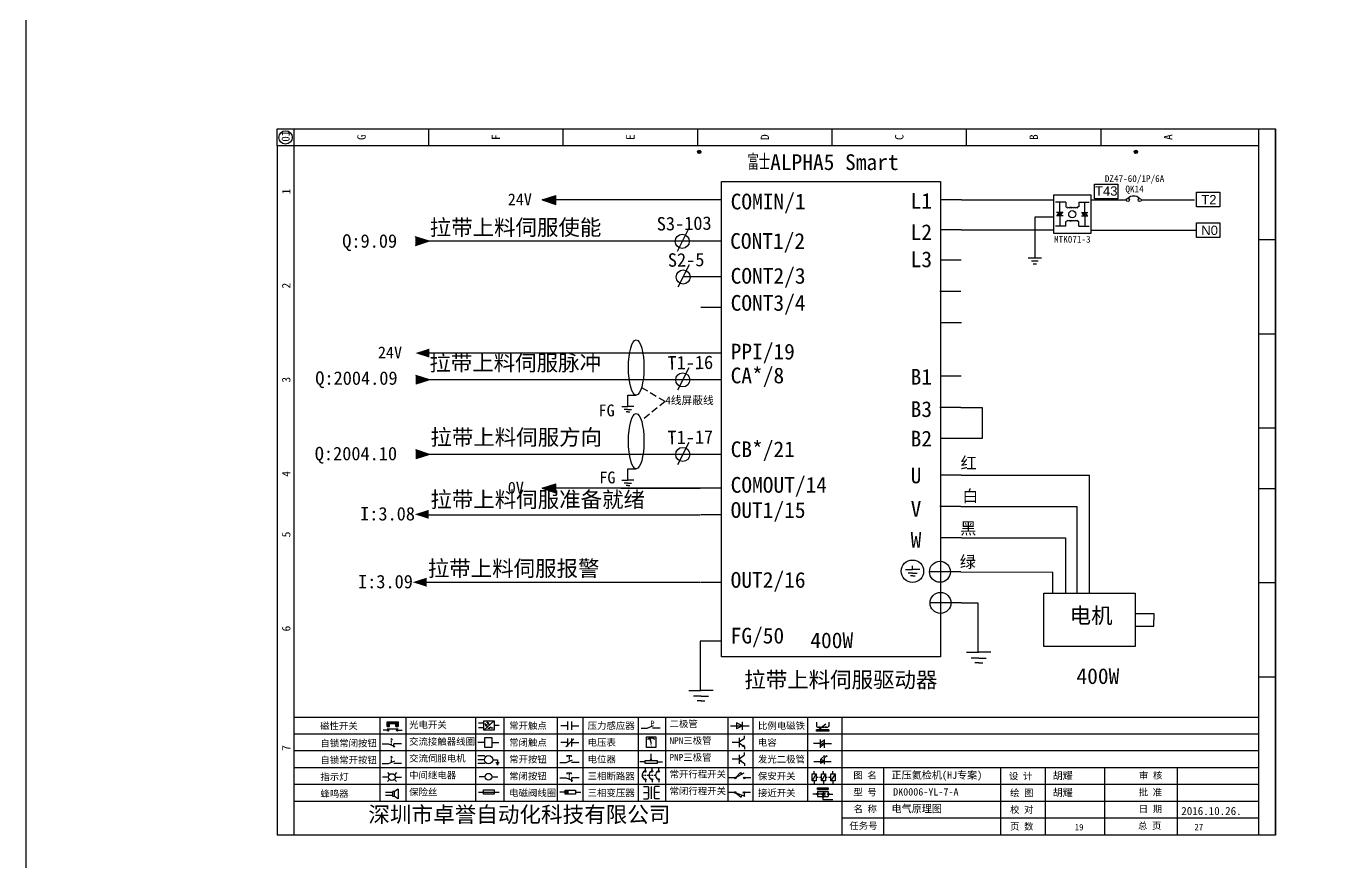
# Model space of a CAD drawing. Header units: millimetres. Extents: x -97 to 5214, y -62 to 3239.
# Drawn here: x -97.3 to 292.9, y 234.7 to 483.1 of the extents above; entities that cross this region are included whole.
import ezdxf
from ezdxf.enums import TextEntityAlignment as Align
from ezdxf.lldxf.tags import DXFTag

# ---------------------------------------------------------------- set-up
doc = ezdxf.new("R2010")
doc.units = ezdxf.units.MM
doc.linetypes.add('ACISOWELD', pattern=[3, 2, -1])
doc.layers.add('SYMS', color=7, linetype='Continuous')
doc.styles.get("Standard").update_dxf_attribs({"font": 'SimSun.ttf'})
doc.styles.add('工程字', font='SimSun.ttf')
doc.styles.add('样式 8', font='arial.ttf')
doc.styles.add('汉字', font='NSimSun.ttf')
tags = doc.linetypes.add('HIDDEN2', pattern=[4.7625, 3.175, -1.5875]).pattern_tags.tags
tags[6:7] = [DXFTag(74, 4), DXFTag(75, 0), DXFTag(340, '0'), DXFTag(46, 1.0), DXFTag(50, 0.0), DXFTag(44, 0.0), DXFTag(45, 0.0)]
tags[4:5] = [DXFTag(74, 4), DXFTag(75, 0), DXFTag(340, '0'), DXFTag(46, 1.0), DXFTag(50, 0.0), DXFTag(44, 0.0), DXFTag(45, 0.0)]

# ---------------------------------------------------------------- blocks, each defined once
blk = doc.blocks.new('节点')
at = {"color": 1}
blk.add_line((5159.2, 79.1), (5149.7, 60.2), dxfattribs=at)
blk.add_circle((5154.1, 68.9), 5.98, dxfattribs=at)
blk = doc.blocks.new('磁性开关')
at = {"linetype": 'ByBlock'}
h = blk.add_hatch(dxfattribs=at)
h.set_pattern_fill('ANSI31', color=256, scale=0.1, style=0)
h.paths.add_polyline_path([(-1907.69, -775.29), (-1910.88, -775.29), (-1910.88, -776.69), (-1910.25, -776.69), (-1910.25, -775.79), (-1908.31, -775.79), (-1908.31, -776.69), (-1907.69, -776.69)])
for p, q in [((-1910.88, -776.69), (-1910.88, -775.29)), ((-1910.88, -775.29), (-1907.69, -775.29)), ((-1910.25, -776.69), (-1910.25, -775.79)), ((-1910.25, -775.79), (-1908.31, -775.79)), ((-1908.31, -776.69), (-1908.31, -775.79)), ((-1907.69, -775.29), (-1907.69, -776.69)), ((-1910.91, -777.81), (-1912.09, -777.81)), ((-1910.88, -776.69), (-1910.25, -776.69)), ((-1910.88, -777.39), (-1907.69, -777.39)), ((-1908.31, -776.69), (-1907.69, -776.69)), ((-1907.66, -777.81), (-1906.48, -777.81))]:
    blk.add_line(p, q, dxfattribs=at)
for centre in [(-1910.68, -777.81), (-1907.88, -777.81)]:
    blk.add_circle(centre, 0.225, dxfattribs=at)
blk = doc.blocks.new('*U75')
at = {"linetype": 'ByBlock'}
for p, q in [((-1911.92, -782.07), (-1910.06, -782.07)), ((-1910.06, -782.07), (-1908.18, -782.88)), ((-1909.23, -780.45), (-1909.23, -780.67)), ((-1909.23, -780.45), (-1908.92, -780.84)), ((-1909.23, -780.84), (-1909.23, -781.05)), ((-1909.23, -781.23), (-1909.23, -781.44)), ((-1909.23, -781.61), (-1909.23, -781.83)), ((-1909.23, -782), (-1909.23, -782.21)), ((-1909.23, -782.38), (-1909.23, -782.43)), ((-1908.52, -783.07), (-1908.52, -782.07)), ((-1906.25, -782.07), (-1908.52, -782.07))]:
    blk.add_line(p, q, dxfattribs=at)
blk = doc.blocks.new('*U76')
at = {"linetype": 'ByBlock'}
for p, q in [((-1908.88, -791.17), (-1909.23, -790.71)), ((-1909.23, -790.71), (-1909.23, -790.92)), ((-1909.23, -791.09), (-1909.23, -791.31)), ((-1909.23, -791.48), (-1909.23, -791.69)), ((-1909.23, -791.86), (-1909.23, -792.08)), ((-1911.92, -792.89), (-1910.06, -792.89)), ((-1910.06, -792.89), (-1908.18, -792.08)), ((-1909.23, -792.25), (-1909.23, -792.47)), ((-1906.25, -792.89), (-1908.52, -792.89))]:
    blk.add_line(p, q, dxfattribs=at)
blk = doc.blocks.new('蜂鸣器')
at = {"linetype": 'ByBlock'}
for p, q in [((-1907.17, -795.53), (-1908.25, -796.26)), ((-1907.17, -795.53), (-1907.17, -798.41)), ((-1908.8, -796.48), (-1911.01, -796.48)), ((-1908.8, -797.46), (-1911.01, -797.46)), ((-1908.25, -796.26), (-1908.8, -796.26)), ((-1908.8, -797.68), (-1908.8, -796.26)), ((-1908.25, -797.68), (-1908.8, -797.68)), ((-1908.25, -797.68), (-1908.25, -796.26)), ((-1907.17, -798.41), (-1908.25, -797.68))]:
    blk.add_line(p, q, dxfattribs=at)
blk = doc.blocks.new('指示灯')
at = {"linetype": 'ByBlock'}
for p, q in [((-1854.62, -775.59), (-1853.97, -776.23)), ((-1851.9, -775.59), (-1852.54, -776.23)), ((-1854.25, -776.92), (-1856.06, -776.92)), ((-1854.62, -778.25), (-1853.97, -777.61)), ((-1851.9, -778.25), (-1852.54, -777.61)), ((-1852.26, -776.92), (-1850.45, -776.92))]:
    blk.add_line(p, q, dxfattribs=at)
blk.add_circle((-1853.26, -776.92), 0.992, dxfattribs=at)
blk = doc.blocks.new('光电开关')
at = {"linetype": 'ByBlock'}
h = blk.add_hatch(dxfattribs=at)
h.set_pattern_fill('ANSI31', color=256, scale=0.01, style=0)
h.set_pattern_definition([(45, (0.172267, 0), (-0.0224506403, 0.0224506403), [])])
h.paths.add_polyline_path([(-1882.44, -776.34), (-1882.5, -775.91), (-1882.68, -776.07)])
h.paths.add_polyline_path([(-1882.44, -776.34), (-1882.68, -776.07), (-1882.86, -776.23)])
h.paths.add_polyline_path([(-1883.11, -776.45), (-1883.29, -776.61), (-1883.05, -776.88)])
h.paths.add_polyline_path([(-1883.29, -776.61), (-1883.47, -776.77), (-1883.05, -776.88)])
for p, q in [((-1884.01, -775.96), (-1885.56, -775.96)), ((-1880.91, -775.3), (-1884.01, -778.05)), ((-1883.75, -776.09), (-1883.05, -776.88)), ((-1883.11, -776.45), (-1883.47, -776.77)), ((-1883.14, -775.55), (-1882.44, -776.34)), ((-1883.05, -776.88), (-1883.11, -776.45)), ((-1882.5, -775.91), (-1882.86, -776.23)), ((-1882.44, -776.34), (-1882.86, -776.23)), ((-1882.44, -776.34), (-1882.5, -775.91)), ((-1884.01, -777.39), (-1885.56, -777.39)), ((-1883.05, -776.88), (-1883.47, -776.77)), ((-1882.78, -777.47), (-1882.23, -777.47)), ((-1882.23, -777.47), (-1882.23, -777.14)), ((-1882.23, -777.14), (-1881.78, -777.14)), ((-1881.78, -777.47), (-1881.78, -777.14)), ((-1881.23, -777.47), (-1881.78, -777.47)), ((-1879.37, -776.67), (-1880.91, -776.67))]:
    blk.add_line(p, q, dxfattribs=at)
blk.add_lwpolyline([(-1884.01, -775.3), (-1880.91, -775.3), (-1880.91, -778.05), (-1884.01, -778.05)], close=True, dxfattribs=at)
blk = doc.blocks.new('交流接触器线圈')
at = {"linetype": 'ByBlock'}
for p, q in [((-1880.82, -781.77), (-1882.87, -781.77)), ((-1878.72, -781.77), (-1876.67, -781.77))]:
    blk.add_line(p, q, dxfattribs=at)
blk.add_lwpolyline([(-1880.82, -780.28), (-1878.72, -780.28), (-1878.72, -783.26), (-1880.82, -783.26)], close=True, dxfattribs=at)
blk = doc.blocks.new('交流伺服电机')
at = {"linetype": 'ByBlock'}
for p, q in [((-1880.97, -785.75), (-1882.94, -785.75)), ((-1880.97, -786.85), (-1882.94, -786.85)), ((-1880.97, -787.94), (-1882.94, -787.94)), ((-1880.97, -785.75), (-1880.65, -786.03)), ((-1880.97, -787.94), (-1880.65, -787.67)), ((-1878.49, -786.85), (-1877.07, -786.85)), ((-1877.54, -787.72), (-1876.59, -787.72)), ((-1877.38, -788.01), (-1876.75, -788.01)), ((-1877.07, -786.85), (-1877.07, -787.72)), ((-1877.23, -788.29), (-1876.9, -788.29))]:
    blk.add_line(p, q, dxfattribs=at)
blk.add_circle((-1879.73, -786.85), 1.24, dxfattribs=at)
blk = doc.blocks.new('中间继电器')
at = {"linetype": 'ByBlock'}
for p, q in [((-1880.72, -791.92), (-1882.54, -791.92)), ((-1878.74, -791.92), (-1876.92, -791.92))]:
    blk.add_line(p, q, dxfattribs=at)
blk.add_circle((-1879.73, -791.92), 0.992, dxfattribs=at)
blk = doc.blocks.new('保险丝')
at = {"linetype": 'ByBlock'}
blk.add_line((-1882.72, -796.49), (-1876.55, -796.49), dxfattribs=at)
blk.add_lwpolyline([(-1881.2, -795.86), (-1878.06, -795.86), (-1878.06, -797.12), (-1881.2, -797.12)], close=True, dxfattribs=at)
blk = doc.blocks.new('常开按钮')
at = {"linetype": 'ByBlock'}
for p, q in [((-1911.92, -787.73), (-1910.06, -787.73)), ((-1910.06, -787.73), (-1908.18, -786.93)), ((-1909.9, -785.68), (-1908.56, -785.68)), ((-1909.9, -785.68), (-1909.9, -786.07)), ((-1909.23, -785.68), (-1909.23, -785.89)), ((-1909.23, -786.06), (-1909.23, -786.28)), ((-1909.23, -786.45), (-1909.23, -786.67)), ((-1909.23, -786.84), (-1909.23, -787.05)), ((-1909.23, -787.22), (-1909.23, -787.38)), ((-1908.56, -785.68), (-1908.56, -786.07)), ((-1906.25, -787.73), (-1908.52, -787.73))]:
    blk.add_line(p, q, dxfattribs=at)
blk = doc.blocks.new('常开触点')
at = {"linetype": 'ByBlock'}
for p, q in [((-1853.82, -781.77), (-1855.88, -781.77)), ((-1853.82, -782.99), (-1853.82, -780.56)), ((-1852.6, -782.99), (-1852.6, -780.56)), ((-1852.6, -781.77), (-1850.55, -781.77))]:
    blk.add_line(p, q, dxfattribs=at)
blk = doc.blocks.new('常闭触点')
at = {"linetype": 'ByBlock'}
for p, q in [((-1853.82, -786.77), (-1855.88, -786.77)), ((-1852.01, -785.66), (-1854.43, -788.1)), ((-1853.82, -787.99), (-1853.82, -785.56)), ((-1852.6, -787.99), (-1852.6, -785.56)), ((-1852.6, -786.77), (-1850.55, -786.77))]:
    blk.add_line(p, q, dxfattribs=at)
blk = doc.blocks.new('常闭按钮')
at = {"linetype": 'ByBlock'}
for p, q in [((-1854.11, -790.83), (-1852.77, -790.83)), ((-1854.11, -790.83), (-1854.11, -791.22)), ((-1853.44, -790.83), (-1853.44, -791.04)), ((-1853.44, -791.21), (-1853.44, -791.43)), ((-1853.44, -791.6), (-1853.44, -791.82)), ((-1853.44, -791.99), (-1853.44, -792.2)), ((-1852.77, -790.83), (-1852.77, -791.22)), ((-1856.13, -792.28), (-1854.28, -792.28)), ((-1854.28, -792.28), (-1852.4, -793.09)), ((-1853.44, -792.37), (-1853.44, -792.53)), ((-1850.47, -792.28), (-1852.73, -792.28)), ((-1852.73, -792.28), (-1852.73, -793.43))]:
    blk.add_line(p, q, dxfattribs=at)
blk = doc.blocks.new('电磁阀线圈')
at = {"linetype": 'ByBlock'}
for p, q in [((-1854.61, -795.92), (-1853.75, -797.16)), ((-1853.75, -795.92), (-1854.61, -797.16)), ((-1853.75, -795.92), (-1853.75, -797.16)), ((-1854.61, -796.54), (-1856.17, -796.54)), ((-1851.53, -796.54), (-1849.97, -796.54))]:
    blk.add_line(p, q, dxfattribs=at)
blk.add_lwpolyline([(-1854.61, -795.92), (-1851.53, -795.92), (-1851.53, -797.16), (-1854.61, -797.16)], close=True, dxfattribs=at)
blk = doc.blocks.new('电压表')
at = {"linetype": 'ByBlock'}
for p, q in [((-1814.84, -780.75), (-1814.91, -781.13)), ((-1814.6, -781.05), (-1814.91, -781.13)), ((-1814.84, -780.75), (-1814.46, -782.26)), ((-1814.84, -780.75), (-1814.6, -781.05))]:
    blk.add_line(p, q, dxfattribs=at)
blk.add_lwpolyline([(-1815.84, -780.34), (-1813.07, -780.34), (-1813.07, -783.49), (-1815.84, -783.49)], close=True, dxfattribs=at)
blk.add_arc((-1814.46, -782.26), 1.56, 46.8313, 133.1687, dxfattribs=at)
at = {"linetype": 'ByBlock', "insert": (-1814.7, -782.39), "char_height": 0.75, "width": 0.6768, "attachment_point": 1}
blk.add_mtext('V', dxfattribs=at)
blk = doc.blocks.new('电位器')
at = {"linetype": 'ByBlock'}
for p, q in [((-1816.21, -787.75), (-1817.79, -787.75)), ((-1814.45, -787.3), (-1814.62, -786.96)), ((-1814.62, -786.96), (-1814.27, -786.96)), ((-1814.45, -787.3), (-1814.45, -785.39)), ((-1814.45, -787.3), (-1814.27, -786.96)), ((-1812.68, -787.75), (-1811.1, -787.75))]:
    blk.add_line(p, q, dxfattribs=at)
blk.add_lwpolyline([(-1816.21, -787.3), (-1812.68, -787.3), (-1812.68, -788.2), (-1816.21, -788.2)], close=True, dxfattribs=at)
blk = doc.blocks.new('三相断路器')
at = {"linetype": 'ByBlock'}
for p, q in [((-1817.14, -791.74), (-1816.72, -791.74)), ((-1816.45, -791.74), (-1816.03, -791.74)), ((-1816.17, -790.33), (-1816.17, -789.7)), ((-1815.76, -791.74), (-1815.34, -791.74)), ((-1815.07, -791.74), (-1814.65, -791.74)), ((-1814.38, -791.74), (-1813.96, -791.74)), ((-1814.17, -790.33), (-1814.17, -789.7)), ((-1813.69, -791.74), (-1813.27, -791.74)), ((-1812.18, -790.33), (-1812.18, -789.7)), ((-1816.17, -793.19), (-1816.17, -793.83)), ((-1814.17, -793.19), (-1814.17, -793.83)), ((-1812.18, -793.19), (-1812.18, -793.83))]:
    blk.add_line(p, q, dxfattribs=at)
for centre in [(-1816.17, -790.55), (-1814.17, -790.55), (-1812.18, -790.55), (-1816.17, -792.98), (-1814.17, -792.98), (-1812.18, -792.98)]:
    blk.add_circle(centre, 0.219, dxfattribs=at)
for centre in [(-1815.81, -791.74), (-1813.82, -791.74), (-1811.83, -791.74)]:
    blk.add_arc(centre, 1.32, 115.5791, 244.4209, dxfattribs=at)
blk = doc.blocks.new('三相变压器')
at = {"linetype": 'ByBlock'}
for p, q in [((-1816.69, -795.03), (-1815.37, -795.03)), ((-1815.37, -795.03), (-1815.37, -795.24)), ((-1814.34, -798.7), (-1814.34, -795.04)), ((-1812, -795.03), (-1813.32, -795.03)), ((-1813.32, -795.03), (-1813.32, -795.24)), ((-1816.69, -796.87), (-1815.37, -796.87)), ((-1816.69, -798.71), (-1815.37, -798.71)), ((-1815.37, -798.71), (-1815.37, -798.5)), ((-1812, -796.87), (-1813.32, -796.87)), ((-1813.32, -798.71), (-1813.32, -798.5)), ((-1812, -798.71), (-1813.32, -798.71))]:
    blk.add_line(p, q, dxfattribs=at)
for centre, start, end in [((-1815.37, -795.51), 270, 90), ((-1815.37, -796.06), 270, 90), ((-1813.32, -795.51), 90, 270), ((-1813.32, -796.06), 90, 270), ((-1815.37, -796.6), 270, 90), ((-1815.37, -797.14), 270, 90), ((-1815.37, -797.68), 270, 90), ((-1815.37, -798.23), 270, 90), ((-1813.32, -796.6), 90, 270), ((-1813.32, -797.14), 90, 270), ((-1813.32, -797.68), 90, 270), ((-1813.32, -798.23), 90, 270)]:
    blk.add_arc(centre, 0.271, start, end, dxfattribs=at)
blk = doc.blocks.new('压力感应器')
at = {"linetype": 'ByBlock'}
for p, q in [((-1817.44, -777.73), (-1815.59, -777.73)), ((-1815.59, -777.73), (-1813.71, -776.93)), ((-1811.78, -777.73), (-1814.05, -777.73))]:
    blk.add_line(p, q, dxfattribs=at)
at = {"linetype": 'ByBlock', "insert": (-1814.65, -775.48), "char_height": 1.68, "width": 1.2242, "attachment_point": 1}
blk.add_mtext('{\\fNSimSun|b0|i0|c134|p49;P}', dxfattribs=at)
blk = doc.blocks.new('二极管')
at = {"linetype": 'ByBlock'}
for p, q in [((-1783.97, -776.77), (-1785.69, -775.9)), ((-1785.69, -775.9), (-1785.69, -777.65)), ((-1783.97, -777.99), (-1783.97, -775.56)), ((-1787.52, -776.77), (-1781.92, -776.77)), ((-1783.97, -776.77), (-1785.69, -777.65))]:
    blk.add_line(p, q, dxfattribs=at)
blk = doc.blocks.new('NPN三极管')
at = {"linetype": 'ByBlock'}
for p, q in [((-1784.15, -780.66), (-1784.15, -779.98)), ((-1785.73, -781.97), (-1787.81, -781.97)), ((-1785.73, -780.61), (-1785.73, -783.32)), ((-1785.73, -781.82), (-1784.15, -780.66)), ((-1785.73, -782.11), (-1784.15, -783.27)), ((-1784.41, -782.73), (-1784.74, -783.18)), ((-1784.15, -783.27), (-1784.74, -783.18)), ((-1784.15, -783.27), (-1784.41, -782.73)), ((-1784.15, -783.27), (-1784.15, -783.96))]:
    blk.add_line(p, q, dxfattribs=at)
blk = doc.blocks.new('PNP三极管')
at = {"linetype": 'ByBlock'}
for p, q in [((-1784.9, -786.74), (-1786.98, -786.74)), ((-1784.9, -785.38), (-1784.9, -788.09)), ((-1784.9, -786.59), (-1783.32, -785.43)), ((-1784.9, -786.88), (-1783.32, -788.04)), ((-1784.9, -786.88), (-1784.31, -786.97)), ((-1784.9, -786.88), (-1784.64, -787.42)), ((-1784.31, -786.97), (-1784.64, -787.42)), ((-1783.32, -785.43), (-1783.32, -784.75)), ((-1783.32, -788.04), (-1783.32, -788.73))]:
    blk.add_line(p, q, dxfattribs=at)
blk = doc.blocks.new('常开行程开关')
at = {"linetype": 'ByBlock'}
for p, q in [((-1785.89, -792.17), (-1784.52, -790.62)), ((-1785.89, -792.17), (-1783.43, -790.72)), ((-1784.52, -790.62), (-1784.19, -791.17)), ((-1786.29, -792.3), (-1788.01, -792.3)), ((-1781.48, -792.3), (-1783.21, -792.3))]:
    blk.add_line(p, q, dxfattribs=at)
for centre in [(-1786.07, -792.3), (-1783.42, -792.3)]:
    blk.add_circle(centre, 0.219, dxfattribs=at)
blk = doc.blocks.new('常闭行程开关')
at = {"linetype": 'ByBlock'}
for p, q in [((-1786.34, -796.62), (-1788.07, -796.62)), ((-1785.93, -796.72), (-1783.25, -797.7)), ((-1785.93, -796.72), (-1784.3, -798)), ((-1784.3, -798), (-1784.08, -797.4)), ((-1783.48, -796.84), (-1783.48, -797.85)), ((-1781.54, -796.62), (-1783.26, -796.62))]:
    blk.add_line(p, q, dxfattribs=at)
for centre in [(-1786.12, -796.62), (-1783.48, -796.62)]:
    blk.add_circle(centre, 0.219, dxfattribs=at)
blk = doc.blocks.new('电容')
at = {"linetype": 'ByBlock'}
for p, q in [((-1756.08, -781.77), (-1758.13, -781.77)), ((-1756.08, -782.99), (-1756.08, -780.56)), ((-1754.86, -780.79), (-1756.08, -781.55)), ((-1754.86, -781.44), (-1756.08, -782.2)), ((-1754.86, -781.99), (-1756.08, -782.75)), ((-1754.86, -782.99), (-1754.86, -780.56)), ((-1754.86, -781.77), (-1752.81, -781.77))]:
    blk.add_line(p, q, dxfattribs=at)
blk = doc.blocks.new('发光二极管')
at = {"linetype": 'ByBlock'}
for p, q in [((-1758.01, -786.77), (-1752.89, -786.77)), ((-1754.84, -786.77), (-1756.04, -786.16)), ((-1756.04, -786.16), (-1756.04, -787.39)), ((-1754.84, -786.77), (-1756.04, -787.39)), ((-1755.78, -785.92), (-1754.89, -785.14)), ((-1754.89, -785.14), (-1755.2, -785.22)), ((-1755.2, -785.22), (-1755.01, -785.43)), ((-1755.08, -785.92), (-1754.18, -785.14)), ((-1754.89, -785.14), (-1755.01, -785.43)), ((-1754.84, -787.63), (-1754.84, -785.92)), ((-1754.18, -785.14), (-1754.49, -785.22)), ((-1754.49, -785.22), (-1754.31, -785.43)), ((-1754.18, -785.14), (-1754.31, -785.43))]:
    blk.add_line(p, q, dxfattribs=at)
blk = doc.blocks.new('比例电磁阀')
at = {"linetype": 'ByBlock'}
for p, q in [((-1757.26, -775.38), (-1757.26, -776.71)), ((-1754.5, -775.98), (-1756.35, -777.44)), ((-1753.58, -775.38), (-1753.58, -776.71)), ((-1757.26, -776.71), (-1757.05, -776.71)), ((-1753.6, -777.73), (-1757.25, -777.73)), ((-1757.25, -778.13), (-1757.25, -777.73)), ((-1753.6, -778.13), (-1757.25, -778.13)), ((-1756.35, -777.44), (-1756.25, -777.25)), ((-1756.35, -777.44), (-1756.15, -777.38)), ((-1756.15, -777.38), (-1756.25, -777.25)), ((-1753.58, -776.71), (-1753.8, -776.71)), ((-1753.6, -777.73), (-1753.6, -778.13))]:
    blk.add_line(p, q, dxfattribs=at)
for centre in [(-1756.78, -776.71), (-1756.24, -776.71), (-1755.7, -776.71), (-1755.15, -776.71), (-1754.61, -776.71), (-1754.07, -776.71)]:
    blk.add_arc(centre, 0.271, 180, 0, dxfattribs=at)
blk = doc.blocks.new('保安开关')
at = {"linetype": 'ByBlock'}
for p, q in [((-1757.33, -790.79), (-1758.6, -792.81)), ((-1757.96, -790.79), (-1757.96, -789.97)), ((-1757.33, -791.8), (-1756.72, -791.8)), ((-1756.35, -791.8), (-1755.89, -791.8)), ((-1754.54, -790.79), (-1755.81, -792.81)), ((-1755.17, -790.79), (-1755.17, -789.97)), ((-1754.52, -791.8), (-1754.06, -791.8)), ((-1753.69, -791.8), (-1753.08, -791.8)), ((-1751.75, -790.79), (-1753.02, -792.81)), ((-1752.39, -790.79), (-1752.39, -789.97)), ((-1757.96, -792.81), (-1757.96, -793.62)), ((-1755.17, -792.81), (-1755.17, -793.62)), ((-1752.39, -792.81), (-1752.39, -793.62))]:
    blk.add_line(p, q, dxfattribs=at)
for points in [[(-1758.6, -790.79), (-1757.33, -790.79), (-1757.33, -792.81), (-1758.6, -792.81)], [(-1755.81, -790.79), (-1754.54, -790.79), (-1754.54, -792.81), (-1755.81, -792.81)], [(-1753.02, -790.79), (-1751.75, -790.79), (-1751.75, -792.81), (-1753.02, -792.81)]]:
    blk.add_lwpolyline(points, close=True, dxfattribs=at)
blk = doc.blocks.new('接近开关')
at = {"linetype": 'ByBlock'}
h = blk.add_hatch(dxfattribs=at)
h.set_pattern_fill('ANSI31', color=256, scale=0.01, style=0)
h.set_pattern_definition([(45, (-89.131516, -30.795668), (-0.0224506403, 0.0224506403), [])])
h.paths.add_polyline_path([(-1513.76, -1123.35), (-1513.76, -1122.85), (-1516.96, -1122.85), (-1516.96, -1123.35)])
for p, q in [((-1516.96, -1123.35), (-1516.96, -1122.85)), ((-1516.96, -1122.85), (-1513.76, -1122.85)), ((-1516.96, -1123.35), (-1513.76, -1123.35)), ((-1513.76, -1122.85), (-1513.76, -1123.35)), ((-1517.18, -1124.71), (-1518.36, -1124.71)), ((-1516.96, -1123.95), (-1513.76, -1123.95)), ((-1516.96, -1123.95), (-1516.96, -1125.47)), ((-1516.96, -1125.47), (-1513.76, -1125.47)), ((-1515.91, -1124.71), (-1516.45, -1124.71)), ((-1515.11, -1124.31), (-1515.91, -1124.71)), ((-1515.11, -1125.11), (-1515.91, -1124.71)), ((-1515.36, -1125.69), (-1515.36, -1126.36)), ((-1515.36, -1126.36), (-1512.36, -1126.36)), ((-1515.33, -1124.53), (-1515.17, -1124.53)), ((-1515.33, -1124.88), (-1515.17, -1124.88)), ((-1515.25, -1124.45), (-1515.25, -1124.61)), ((-1515.11, -1124.31), (-1515.11, -1125.11)), ((-1515.11, -1124.48), (-1514.58, -1124.48)), ((-1515.11, -1124.94), (-1514.58, -1124.94)), ((-1513.76, -1123.95), (-1513.76, -1125.47)), ((-1513.54, -1124.71), (-1512.36, -1124.71))]:
    blk.add_line(p, q, dxfattribs=at)
for centre in [(-1516.96, -1124.71), (-1515.36, -1125.47), (-1513.76, -1124.71)]:
    blk.add_circle(centre, 0.225, dxfattribs=at)

msp = doc.modelspace()

# ---------------------------------------------------------------- hatches: boundary and pattern name
at = {"lineweight": -2}
h = msp.add_hatch(color=0, dxfattribs=at)
edge = h.paths.add_edge_path()
edge.add_arc((102.898, 445.756), 0.5, 0, 360)
h = msp.add_hatch(color=0, dxfattribs=at)
edge = h.paths.add_edge_path()
edge.add_arc((232.829, 445.756), 0.5, 0, 360)
for points in [[(56.135, 431.47), (60.274, 432.797), (60.274, 430.144)], [(22.567, 419.179), (18.429, 417.853), (18.429, 420.506)], [(18.483, 385.931), (22.622, 387.257), (22.622, 384.604)], [(22.701, 377.984), (18.562, 376.657), (18.562, 379.31)], [(22.701, 355.794), (18.562, 354.468), (18.562, 357.12)], [(56.135, 345.744), (60.274, 347.07), (60.274, 344.417)], [(18.284, 337.99), (22.423, 339.316), (22.423, 336.664)], [(17.665, 317.805), (21.804, 319.131), (21.804, 316.478)]]:
    msp.add_hatch(color=256).paths.add_polyline_path(points)

# ---------------------------------------------------------------- linework, layer by layer
at = {"linetype": 'ByBlock'}
for p, q in [((-22.651, 452.604), (274.349, 452.604)), ((-22.651, 447.604), (-22.651, 452.604)), ((-17.651, 452.604), (-17.651, 242.604)), ((274.349, 452.604), (274.349, 242.604)), ((274.349, 242.604), (274.349, 452.604)), ((-22.651, 447.604), (-22.651, 262.604)), ((211.976, 430.794), (211.976, 429.417)), ((211.976, 429.417), (212.196, 429.417)), ((215.802, 429.417), (215.582, 429.417)), ((215.802, 430.794), (215.802, 429.417)), ((211.976, 423.697), (211.976, 425.074)), ((211.976, 425.074), (212.196, 425.074)), ((215.802, 425.074), (215.582, 425.074)), ((215.802, 423.697), (215.802, 425.074)), ((269.349, 277.604), (-17.651, 277.604)), ((269.349, 272.604), (-17.651, 272.604)), ((269.349, 267.604), (-17.651, 267.604)), ((-22.651, 262.604), (-22.651, 242.604)), ((269.349, 262.604), (-17.651, 262.604)), ((269.349, 257.604), (-17.651, 257.604)), ((269.349, 252.604), (-17.651, 252.604)), ((269.349, 247.604), (145.372, 247.604)), ((274.349, 242.604), (-22.651, 242.604))]:
    msp.add_line(p, q, dxfattribs=at)
for p, q in [((56.135, 431.47), (60.274, 432.797)), ((79.539, 431.47), (56.135, 431.47)), ((56.135, 431.47), (60.274, 430.144)), ((60.274, 430.144), (60.274, 432.797)), ((103.36, 431.47), (79.539, 431.47)), ((109.57, 431.47), (103.36, 431.47)), ((109.57, 431.47), (103.36, 431.47)), ((109.57, 431.47), (103.36, 431.47)), ((109.57, 431.47), (103.36, 431.47)), ((109.57, 431.47), (103.36, 431.47)), ((109.57, 431.47), (103.36, 431.47)), ((109.57, 431.47), (103.36, 431.47)), ((109.57, 431.47), (103.36, 431.47)), ((109.57, 431.47), (103.36, 431.47)), ((109.57, 431.47), (103.36, 431.47)), ((180.894, 431.47), (174.685, 431.47)), ((180.894, 431.47), (174.685, 431.47)), ((180.894, 431.47), (174.685, 431.47)), ((180.894, 431.47), (174.685, 431.47)), ((180.894, 431.47), (174.685, 431.47)), ((180.894, 431.47), (174.685, 431.47)), ((180.894, 431.47), (174.685, 431.47)), ((180.894, 431.47), (174.685, 431.47)), ((180.894, 431.47), (174.685, 431.47)), ((180.894, 431.47), (174.685, 431.47)), ((211.975, 430.794), (208.894, 430.794)), ((210.191, 429.377), (210.191, 430.794)), ((215.802, 430.794), (218.884, 430.794)), ((217.586, 429.377), (217.586, 430.794)), ((229.018, 431.47), (229.951, 431.47)), ((208.262, 426.378), (202.769, 426.378)), ((202.769, 426.378), (202.769, 414.203)), ((180.843, 422.591), (174.634, 422.591)), ((211.975, 423.697), (208.894, 423.697)), ((210.191, 425.114), (210.191, 423.697)), ((215.802, 423.697), (218.884, 423.697)), ((217.586, 425.114), (217.586, 423.697)), ((22.567, 419.179), (18.429, 420.506)), ((22.567, 419.179), (18.429, 417.853)), ((28.406, 419.179), (22.567, 419.179)), ((97.868, 419.179), (28.406, 419.179)), ((109.57, 419.179), (97.868, 419.179)), ((103.227, 419.179), (97.868, 419.179)), ((180.837, 413.614), (174.627, 413.614)), ((204.742, 414.203), (200.796, 414.203)), ((203.755, 413.241), (201.783, 413.241)), ((203.262, 412.417), (202.276, 412.417)), ((103.487, 408.573), (98.128, 408.573)), ((109.569, 408.573), (103.359, 408.573)), ((180.732, 404.246), (174.522, 404.246)), ((109.57, 399.54), (103.36, 399.54)), ((180.894, 394.987), (174.685, 394.987)), ((62.222, 385.931), (22.622, 385.931)), ((103.36, 385.931), (62.222, 385.931)), ((109.505, 385.931), (103.295, 385.931)), ((22.701, 377.984), (18.562, 379.31)), ((180.837, 379.124), (174.627, 379.124)), ((22.701, 377.984), (18.562, 376.657)), ((28.54, 377.984), (22.701, 377.984)), ((98.001, 377.984), (28.54, 377.984)), ((103.36, 377.984), (96.493, 377.984)), ((103.36, 377.984), (98.001, 377.984)), ((109.57, 377.984), (103.36, 377.984)), ((79.891, 370.026), (81.679, 370.039)), ((81.679, 369.168), (80.555, 369.168)), ((81.699, 368.475), (81.126, 368.475)), ((83.468, 370.026), (81.679, 370.039)), ((81.679, 369.168), (82.803, 369.168)), ((81.699, 368.475), (82.273, 368.475)), ((180.732, 369.755), (174.522, 369.755)), ((180.732, 369.755), (187.102, 369.755)), ((187.102, 369.755), (187.102, 360.497)), ((180.894, 360.497), (174.685, 360.497)), ((187.102, 360.497), (180.894, 360.497)), ((22.701, 355.794), (18.562, 357.12)), ((22.701, 355.794), (18.562, 354.468)), ((28.54, 355.794), (22.701, 355.794)), ((98.001, 355.794), (28.54, 355.794)), ((103.36, 355.794), (98.001, 355.794)), ((103.36, 355.794), (98.001, 355.794)), ((109.57, 355.794), (103.36, 355.794)), ((79.891, 348.13), (81.679, 348.143)), ((81.679, 347.272), (80.555, 347.272)), ((83.468, 348.13), (81.679, 348.143)), ((81.679, 347.272), (82.803, 347.272)), ((180.837, 349.649), (174.627, 349.649)), ((180.837, 349.649), (218.992, 349.649)), ((218.992, 314.52), (218.992, 349.649)), ((56.135, 345.744), (60.274, 347.07)), ((79.539, 345.744), (56.135, 345.744)), ((56.135, 345.744), (60.274, 344.417)), ((60.274, 344.417), (60.274, 347.07)), ((103.161, 345.74), (78.954, 345.74)), ((79.539, 345.74), (103.161, 345.74)), ((81.699, 346.579), (81.126, 346.579)), ((81.699, 346.579), (82.273, 346.579)), ((109.37, 345.74), (103.161, 345.74)), ((180.732, 340.28), (174.522, 340.28)), ((180.732, 340.28), (215.374, 340.28)), ((215.374, 314.524), (215.374, 340.28)), ((20.035, 337.792), (103.161, 337.792)), ((109.57, 337.792), (103.36, 337.792)), ((180.894, 331.022), (174.685, 331.022)), ((180.894, 331.022), (211.869, 331.022)), ((211.869, 331.022), (211.869, 314.524)), ((164.256, 321.55), (166.402, 321.566)), ((166.402, 320.52), (165.053, 320.52)), ((166.402, 321.566), (166.402, 322.671)), ((168.548, 321.55), (166.402, 321.566)), ((166.402, 320.52), (167.751, 320.52)), ((174.685, 320.899), (171.407, 320.899)), ((180.732, 320.899), (174.522, 320.899)), ((180.732, 320.899), (208.059, 320.796)), ((208.059, 314.595), (208.059, 320.796)), ((103.161, 317.734), (20.982, 317.734)), ((109.57, 317.734), (103.36, 317.734)), ((166.426, 319.688), (165.738, 319.688)), ((166.426, 319.688), (167.114, 319.688)), ((174.685, 311.641), (171.569, 311.641)), ((180.894, 311.641), (174.685, 311.641)), ((180.894, 311.641), (185.77, 311.641)), ((185.77, 311.641), (185.77, 296.979)), ((232.582, 308.527), (238.196, 308.527)), ((238.196, 308.527), (238.196, 306.611)), ((232.582, 304.695), (238.196, 304.695)), ((238.196, 304.695), (238.196, 306.611)), ((109.37, 300.302), (103.161, 300.302)), ((103.161, 300.302), (103.161, 285.641)), ((182.471, 296.952), (186.049, 296.979)), ((189.626, 296.952), (186.049, 296.979)), ((186.049, 295.237), (183.8, 295.237)), ((186.089, 293.85), (184.942, 293.85)), ((186.049, 295.237), (188.297, 295.237)), ((186.089, 293.85), (187.235, 293.85)), ((99.861, 285.614), (103.439, 285.641)), ((107.016, 285.614), (103.439, 285.641)), ((103.439, 283.898), (101.19, 283.898)), ((103.479, 282.512), (102.332, 282.512)), ((103.439, 283.898), (105.687, 283.898)), ((103.479, 282.512), (104.626, 282.512))]:
    msp.add_line(p, q)
at = {"color": 0, "lineweight": -2}
for p, q in [((180.894, 431.47), (208.262, 431.47)), ((219.515, 431.47), (229.018, 431.47)), ((234.377, 431.47), (250.266, 431.47)), ((180.843, 422.591), (208.262, 422.591)), ((219.515, 422.53), (229.409, 422.53)), ((229.409, 422.53), (250.854, 422.53)), ((7.928, 277.604), (7.928, 252.604)), ((15.605, 277.604), (15.605, 252.604)), ((36.394, 277.604), (36.394, 252.604)), ((44.748, 277.604), (44.748, 252.604)), ((60.603, 277.604), (60.603, 252.604)), ((68.251, 277.604), (68.251, 252.604)), ((84.744, 277.604), (84.744, 252.604)), ((92.845, 277.604), (92.845, 252.604)), ((111.465, 277.604), (111.465, 252.604)), ((118.824, 277.604), (118.824, 252.604)), ((135.134, 277.604), (135.134, 252.604)), ((145.372, 277.604), (145.372, 242.689)), ((157.693, 262.604), (157.693, 242.689)), ((192.564, 262.604), (192.564, 242.604)), ((205.828, 262.604), (205.828, 242.604)), ((223.52, 262.604), (223.52, 242.604)), ((245.132, 262.604), (245.132, 242.604))]:
    msp.add_line(p, q, dxfattribs=at)
at = {"linetype": 'ACISOWELD'}
for p, q in [((85.783, 375.744), (92.734, 371.554)), ((92.734, 371.554), (85.703, 365.847))]:
    msp.add_line(p, q, dxfattribs=at)
at = {"lineweight": -3}
for p, q in [((81.679, 370.039), (81.679, 373.43)), ((81.679, 373.43), (84.159, 373.43)), ((81.679, 348.143), (81.679, 351.534)), ((81.679, 351.534), (84.159, 351.534))]:
    msp.add_line(p, q, dxfattribs=at)
at = {"color": 0, "lineweight": -2}
msp.add_lwpolyline([(-97.31, 1756.939), (2445.521, 1756.939), (2445.521, -62.322), (-97.31, -62.322)], close=True, dxfattribs=at)
at = {"linetype": 'ByBlock'}
for points in [[(22.349, 452.604), (22.349, 447.604)], [(62.349, 452.604), (62.349, 447.604)], [(102.349, 452.604), (102.349, 447.604)], [(142.349, 452.604), (142.349, 447.604)], [(182.349, 452.604), (182.349, 447.604)], [(222.349, 452.604), (222.349, 447.604)], [(269.349, 242.604), (269.349, 452.604)], [(269.349, 447.604), (-22.651, 447.604)], [(274.349, 419.604), (269.349, 419.604)], [(274.349, 391.604), (269.349, 391.604)], [(274.349, 363.604), (269.349, 363.604)], [(274.349, 345.604), (269.349, 345.604)], [(274.349, 317.604), (269.349, 317.604)], [(274.349, 289.604), (269.349, 289.604)]]:
    msp.add_lwpolyline(points, dxfattribs=at)
for points in [[(109.57, 436.972), (174.685, 436.972), (174.685, 295.618), (109.57, 295.598)], [(219.515, 432.866), (208.262, 432.866), (208.262, 421.625), (219.515, 421.625)], [(205.403, 314.52), (232.582, 314.52), (232.582, 298.702), (205.403, 298.702)]]:
    msp.add_lwpolyline(points, close=True)
at = {"color": 1, "lineweight": -3}
for points in [[(220.537, 436.204), (227.478, 436.204), (227.478, 431.852), (220.537, 431.852)], [(250.867, 433.768), (257.808, 433.768), (257.808, 429.415), (250.867, 429.415)], [(250.867, 424.666), (257.808, 424.666), (257.808, 420.314), (250.867, 420.314)]]:
    msp.add_lwpolyline(points, close=True, dxfattribs=at)
at = {"linetype": 'ByBlock'}
msp.add_circle((-20.163, 450.077), 2, dxfattribs=at)
at = {"color": 0, "lineweight": -2}
for centre in [(102.898, 445.756), (232.829, 445.756)]:
    msp.add_circle(centre, 0.5, dxfattribs=at)
for centre, radius in [((230.414, 431.47), 0.464), ((233.913, 431.47), 0.464), ((213.889, 427.245), 1.064), ((166.353, 321.065), 3.325), ((174.522, 320.899), 3.116), ((174.685, 311.641), 3.116)]:
    msp.add_circle(centre, radius)
at = {"linetype": 'ByBlock'}
for centre, start, end in [((212.478, 429.417), 180, 0), ((213.042, 429.417), 180, 0), ((213.607, 429.417), 180, 0), ((214.171, 429.417), 180, 0), ((214.736, 429.417), 180, 0), ((215.3, 429.417), 180, 0), ((212.478, 425.074), 0, 180), ((213.042, 425.074), 0, 180), ((213.607, 425.074), 0, 180), ((214.171, 425.074), 0, 180), ((214.736, 425.074), 0, 180), ((215.3, 425.074), 0, 180)]:
    msp.add_arc(centre, 0.282, start, end, dxfattribs=at)
msp.add_arc((232.164, 430.159), 2.493, 45.42387, 134.57613)
at = {"linetype": 'HIDDEN2'}
for centre in [(84.159, 381.641), (84.159, 359.745)]:
    msp.add_ellipse(centre, major_axis=(0, -8.211), ratio=0.2823603, dxfattribs=at)

# ---------------------------------------------------------------- block references
at = {"linetype": 'ByBlock', "yscale": 0.8000000000001819, "zscale": 0.8}
for p, xscale, rotation in [((-415.228, -977.131), -0.8000000000001819, 90), ((843.006, -977.131), 0.8000000000001819, 270)]:
    msp.add_blockref('电容', p, dxfattribs=dict(at, xscale=xscale, rotation=rotation))
at = {"xscale": 0.3500000000003638, "yscale": 0.3499999999999091, "zscale": 0.35}
for p in [(-1706.065, 395.059), (-1706.065, 395.059), (-1706.065, 395.059), (-1705.805, 384.453), (-1705.805, 384.453), (-1705.805, 384.453), (-1705.932, 353.863), (-1705.932, 353.863), (-1705.932, 353.863), (-1705.932, 331.674), (-1705.932, 331.674), (-1705.932, 331.674)]:
    msp.add_blockref('节点', p, dxfattribs=at)
at = {"linetype": 'ByBlock'}
for name, p in [('磁性开关', (1920.991, 1051.564)), ('光电开关', (1922.801, 1051.873)), ('常开触点', (1917.616, 1056.901)), ('压力感应器', (1903.055, 1052.12)), ('二极管', (1899.717, 1051.878)), ('比例电磁阀', (1895.061, 1051.585)), ('*U75', (1920.537, 1051.781)), ('交流接触器线圈', (1919.961, 1051.873)), ('常闭触点', (1917.616, 1056.901)), ('电压表', (1903.055, 1052.12)), ('NPN三极管', (1900.542, 1052.107)), ('电容', (1895.061, 1051.585)), ('*U76', (1920.537, 1056.781)), ('交流伺服电机', (1919.961, 1051.873)), ('常开按钮', (1973.401, 1051.901)), ('电位器', (1903.055, 1052.12)), ('PNP三极管', (1899.717, 1051.878)), ('发光二极管', (1895.061, 1051.296)), ('三相断路器', (1903.055, 1052.12)), ('保安开关', (1895.061, 1051.585)), ('指示灯', (1864.751, 1036.781)), ('中间继电器', (1919.961, 1051.873)), ('常闭按钮', (1917.616, 1051.901)), ('常开行程开关', (1899.717, 1051.878)), ('蜂鸣器', (1920.537, 1051.781)), ('保险丝', (1919.961, 1051.873)), ('电磁阀线圈', (1917.616, 1051.901)), ('三相变压器', (1903.055, 1052.12)), ('常闭行程开关', (1899.717, 1051.878)), ('接近开关', (1655.061, 1379.502))]:
    msp.add_blockref(name, p, dxfattribs=at)

# ---------------------------------------------------------------- texts
at = {"style": '汉字'}
for s, p in [('DZ47-60/1P/6A', (232.418, 437.834)), ('QK14', (232.418, 434.762)), ('MTK071-3', (213.914, 419.785))]:
    msp.add_text(s, height=2, dxfattribs=at).set_placement(p, align=Align.MIDDLE_CENTER)
at = {"linetype": 'ByBlock', "attachment_point": 1, "rotation": 90}
for s, insert, char_height, width in [('{\\fKaiTi_GB2312|b0|i0|c134|p0;01}', (-21.362, 448.802), 2.4, 60.2542), ('{\\fKaiTi_GB2312|b0|i0|c134|p0;G}', (1.178, 449.312), 2.5, 5), ('{\\fKaiTi_GB2312|b0|i0|c134|p0;F}', (41.178, 449.312), 2.5, 5), ('{\\fKaiTi_GB2312|b0|i0|c134|p0;E}', (81.178, 449.312), 2.5, 5), ('{\\fKaiTi_GB2312|b0|i0|c134|p0;D}', (121.178, 449.312), 2.5, 5), ('{\\fKaiTi_GB2312|b0|i0|c134|p0;C}', (161.178, 449.312), 2.5, 5), ('{\\fKaiTi_GB2312|b0|i0|c134|p0;B}', (201.178, 449.312), 2.5, 5), ('{\\fKaiTi_GB2312|b0|i0|c134|p0;A}', (241.178, 449.312), 2.5, 5), ('{\\fKaiTi_GB2312|b0|i0|c134|p49;1}', (-21.223, 433.148), 2.5, 11.7517), ('{\\fKaiTi_GB2312|b0|i0|c134|p49;2}', (-21.223, 405.148), 2.5, 11.7517), ('{\\fKaiTi_GB2312|b0|i0|c134|p49;3}', (-21.223, 377.148), 2.5, 11.7517), ('{\\fKaiTi_GB2312|b0|i0|c134|p49;4}', (-21.223, 349.148), 2.5, 11.7517), ('{\\fKaiTi_GB2312|b0|i0|c134|p49;5}', (-21.223, 331.148), 2.5, 11.7517), ('{\\fKaiTi_GB2312|b0|i0|c134|p49;6}', (-21.223, 303.148), 2.5, 11.7517), ('{\\fKaiTi_GB2312|b0|i0|c134|p49;7}', (-21.223, 267.642), 2.5, 11.7517)]:
    msp.add_mtext(s, dxfattribs=dict(at, insert=insert, char_height=char_height, width=width))
at = {"attachment_point": 1}
for s, insert, char_height, width in [('{\\Fromans,gbcbig|c134;富士}ALPHA5 Smart', (117.276, 445.061), 4.68, 56.6384), ('24V', (45.958, 433.403), 3.51, 10.61183), ('{\\fSimSun|b0|i0|c134|p2;COMIN/1}', (112.255, 433.347), 4.68, 28.53457), ('{\\fSimSun|b0|i0|c134|p2;L1}', (165.805, 433.538), 4.68, 8.67091), ('拉带上料伺服使能', (22.725, 425.661), 4.68, 60.85492), ('{\\fSimSun|b0|i0|c134|p2;CONT1/2}', (112.117, 421.618), 4.68, 39.61186), ('{\\fSimSun|b0|i0|c134|p2;L2}', (165.805, 424.243), 4.68, 8.67091), ('Q:9.09', (-3.291, 421.282), 4, 29.60729), ('{\\fSimSun|b0|i0|c134|p2;L3}', (165.805, 416.173), 4.68, 8.67091), ('{\\fSimSun|b0|i0|c134|p2;CONT2/3}', (112.255, 411.256), 4.68, 44.88674), ('{\\fSimSun|b0|i0|c134|p2;CONT3/4}', (112.255, 403.21), 4.68, 9.28123), ('24V', (7.333, 387.892), 3.51, 10.61183), ('{\\fSimSun|b0|i0|c134|p2;PPI/19}', (112.255, 388.726), 4.68, 9.28123), ('拉带上料伺服脉冲', (22.622, 385.376), 4.68, 63.38203), ('Q:2004.09', (-11.317, 380.509), 4, 29.60729), ('{\\fSimSun|b0|i0|c134|p2;CA*/8}', (112.255, 381.628), 4.68, 9.28123), ('{\\fSimSun|b0|i0|c134|p2;B1}', (165.805, 381.226), 4.68, 8.67091), ('FG', (72.969, 370.641), 3.51, 10.61183), ('{\\fSimSun|b0|i0|c134|p2;B3}', (165.805, 371.611), 4.68, 8.67091), ('拉带上料伺服方向', (22.935, 363.257), 4.68, 62.84754), ('{\\fSimSun|b0|i0|c134|p2;CB*/21}', (112.255, 359.68), 4.68, 9.28123), ('{\\fSimSun|b0|i0|c134|p2;B2}', (165.805, 362.847), 4.68, 8.67091), ('Q:2004.10', (-11.47, 358.062), 4, 33.12443), ('{\\fSimSun|b0|i0|c134|p2;红}', (180.655, 354.997), 3.51, 8.67091), ('{\\fSimSun|b0|i0|c134|p2;U}', (165.805, 351.893), 4.68, 8.67091), ('0V', (45.958, 347.676), 3.51, 10.61183), ('FG', (73.2, 350.708), 3.51, 10.61183), ('{\\fSimSun|b0|i0|c134|p2;COMOUT/14}', (112.255, 349.092), 4.68, 9.28123), ('拉带上料伺服准备就绪', (22.935, 344.732), 4.68, 77.39089), ('{\\fSimSun|b0|i0|c134|p2;白}', (181.174, 345.192), 3.51, 8.67091), ('I:3.08', (2.017, 340.168), 4, 29.60729), ('{\\fSimSun|b0|i0|c134|p2;OUT1/15}', (112.255, 341.605), 4.68, 9.28123), ('{\\fSimSun|b0|i0|c134|p2;V}', (165.805, 341.988), 4.68, 8.67091), ('{\\fSimSun|b0|i0|c134|p2;黑}', (180.565, 335.584), 3.51, 8.67091), ('{\\fSimSun|b0|i0|c134|p2;W}', (165.805, 332.738), 4.68, 8.67091), ('拉带上料伺服报警', (22.162, 324.235), 4.68, 62.81269), ('{\\fSimSun|b0|i0|c134|p2;绿}', (180.424, 325.62), 3.51, 8.67091), ('I:3.09', (1.399, 319.983), 4, 29.60729), ('{\\fSimSun|b0|i0|c134|p2;OUT2/16}', (112.255, 320.826), 4.68, 9.28123), ('{\\fSimSun|b0|i0|c134|p2;电机}', (213.109, 310.228), 4.68, 16.99532), ('{\\fSimSun|b0|i0|c134|p2;FG/50}', (112.255, 304.246), 4.68, 9.28123), ('400W', (135.961, 302.867), 4.68, 56.6384), ('拉带上料伺服驱动器', (116.322, 291.134), 4.68, 74.4673), ('400W', (215.143, 292.217), 4.68, 56.6384), ('胡耀', (208.049, 261.358), 2.2, 75.3177), ('胡耀', (208.049, 256.358), 2.2, 75.3177), ('{\\fKaiTi_GB2312|b0|i0|c134|p49;电气原理图}', (160.115, 251.552), 2.2, 75.3177), ('{\\fKaiTi_GB2312|b0|i0|c134|p49;2016.10.26.}', (246.325, 250.962), 2.4, 60.2542), ('{\\fKaiTi_GB2312|b0|i0|c134|p49;19}', (214.613, 245.906), 1.92, 75.3177), ('{\\fKaiTi_GB2312|b0|i0|c134|p49;27}', (250.238, 245.959), 1.92, 75.3177)]:
    msp.add_mtext(s, dxfattribs=dict(at, insert=insert, char_height=char_height, width=width))
for s, insert, char_height, width, style in [('T43', (220.661, 435.529), 2.772, 4.96666, '样式 8'), ('T2', (252.277, 432.944), 2.772, 4.96666, '样式 8'), ('N0', (252.277, 423.843), 2.772, 4.96666, '样式 8'), ('正压氦检机(HJ专案)', (160.12, 261.544), 2.2, 75.3177, '汉字'), ('{\\fKaiTi_GB2312|b0|i0|c134|p49;DK0006-YL-7-A}', (160.598, 256.544), 2.2, 75.3177, '汉字')]:
    msp.add_mtext(s, dxfattribs=dict(at, insert=insert, char_height=char_height, width=width, style=style))
at = {"linetype": 'ACISOWELD', "insert": (92.854, 373.059), "char_height": 2.34, "width": 16.31207, "attachment_point": 1}
msp.add_mtext('4线屏蔽线', dxfattribs=at)
at = {"char_height": 2, "attachment_point": 1, "style": '汉字'}
for s, insert in [('{\\fKaiTi_GB2312|b0|i0|c134|p49;磁性开关}', (-9.877, 276.075)), ('{\\fKaiTi_GB2312|b0|i0|c134|p49;光电开关}', (16.599, 276.413)), ('{\\fKaiTi_GB2312|b0|i0|c134|p49;常开触点}', (46.352, 276.125)), ('{\\fKaiTi_GB2312|b0|i0|c134|p49;压力感应器}', (69.712, 276.135)), ('{\\fKaiTi_GB2312|b0|i0|c134|p49;二极管}', (94.078, 276.696)), ('{\\fKaiTi_GB2312|b0|i0|c134|p49;比例电磁铁}', (120.367, 276.125)), ('{\\fKaiTi_GB2312|b0|i0|c134|p49;自锁常闭按钮}', (-9.795, 270.919)), ('{\\fKaiTi_GB2312|b0|i0|c134|p49;交流接触器线圈}', (16.599, 271.413)), ('{\\fKaiTi_GB2312|b0|i0|c134|p49;常闭触点}', (46.352, 271.125)), ('{\\fKaiTi_GB2312|b0|i0|c134|p49;电压表}', (69.712, 271.135)), ('{\\fKaiTi_GB2312|b0|i0|c134|p49;NPN三极管}', (94.078, 271.696)), ('{\\fKaiTi_GB2312|b0|i0|c134|p49;电容}', (120.367, 271.125)), ('{\\fKaiTi_GB2312|b0|i0|c134|p49;自锁常开按钮}', (-9.795, 265.919)), ('{\\fKaiTi_GB2312|b0|i0|c134|p49;交流伺服电机}', (16.599, 266.413)), ('{\\fKaiTi_GB2312|b0|i0|c134|p49;常开按钮}', (46.352, 266.125)), ('{\\fKaiTi_GB2312|b0|i0|c134|p49;电位器}', (69.712, 266.135)), ('{\\fKaiTi_GB2312|b0|i0|c134|p49;PNP三极管}', (94.078, 266.696)), ('{\\fKaiTi_GB2312|b0|i0|c134|p49;发光二极管}', (120.367, 266.125)), ('{\\fKaiTi_GB2312|b0|i0|c134|p49;中间继电器}', (16.599, 261.413)), ('{\\fKaiTi_GB2312|b0|i0|c134|p49;常闭按钮}', (46.352, 261.125)), ('{\\fKaiTi_GB2312|b0|i0|c134|p49;三相断路器}', (69.712, 261.135)), ('{\\fKaiTi_GB2312|b0|i0|c134|p49;常开行程开关}', (94.078, 261.696)), ('{\\fKaiTi_GB2312|b0|i0|c134|p0;图 名}', (148.766, 261.36)), ('{\\fKaiTi_GB2312|b0|i0|c134|p0;设 计}', (195.055, 261.144)), ('{\\fKaiTi_GB2312|b0|i0|c134|p0;审 核}', (233.734, 261.353)), ('{\\fKaiTi_GB2312|b0|i0|c134|p49;指示灯}', (-9.795, 260.919)), ('{\\fKaiTi_GB2312|b0|i0|c134|p49;保安开关}', (120.367, 261.125)), ('{\\fKaiTi_GB2312|b0|i0|c134|p49;蜂鸣器}', (-9.795, 255.919)), ('{\\fKaiTi_GB2312|b0|i0|c134|p49;保险丝}', (16.599, 256.413)), ('{\\fKaiTi_GB2312|b0|i0|c134|p49;电磁阀线圈}', (46.352, 256.125)), ('{\\fKaiTi_GB2312|b0|i0|c134|p49;三相变压器}', (69.712, 256.135)), ('{\\fKaiTi_GB2312|b0|i0|c134|p49;常闭行程开关}', (94.078, 256.696)), ('{\\fKaiTi_GB2312|b0|i0|c134|p49;接近开关}', (120.367, 256.125)), ('{\\fKaiTi_GB2312|b0|i0|c134|p0;型 号}', (148.766, 256.36)), ('{\\fKaiTi_GB2312|b0|i0|c134|p0;绘 图}', (195.383, 256.144)), ('{\\fKaiTi_GB2312|b0|i0|c134|p0;批 准}', (233.664, 256.353)), ('{\\fKaiTi_GB2312|b0|i0|c134|p0;名 称}', (148.818, 251.36)), ('{\\fKaiTi_GB2312|b0|i0|c134|p0;校 对}', (195.383, 251.144)), ('{\\fKaiTi_GB2312|b0|i0|c134|p0;日 期}', (233.664, 251.353)), ('{\\fKaiTi_GB2312|b0|i0|c134|p0;任务号}', (147.548, 246.353)), ('{\\fKaiTi_GB2312|b0|i0|c134|p0;页 数}', (195.383, 246.144)), ('{\\fKaiTi_GB2312|b0|i0|c134|p0;总 页}', (233.436, 246.353))]:
    msp.add_mtext(s, dxfattribs=dict(at, insert=insert))
at = {"color": 0, "lineweight": -2, "insert": (4.482, 251.075), "char_height": 4.70644, "width": 96.11383, "attachment_point": 1}
msp.add_mtext('深圳市卓誉自动化科技有限公司', dxfattribs=at)
at = {"layer": 'SYMS', "char_height": 4, "width": 6.82489, "attachment_point": 1, "rotation": 0.87622, "style": '工程字'}
for s, insert in [('S3-103', (90.242, 426.378)), ('S2-5', (93.544, 415.603)), ('T1-16', (93.417, 385.014)), ('T1-17', (93.417, 362.824))]:
    msp.add_mtext(s, dxfattribs=dict(at, insert=insert))

doc.saveas('drawing.dxf')
